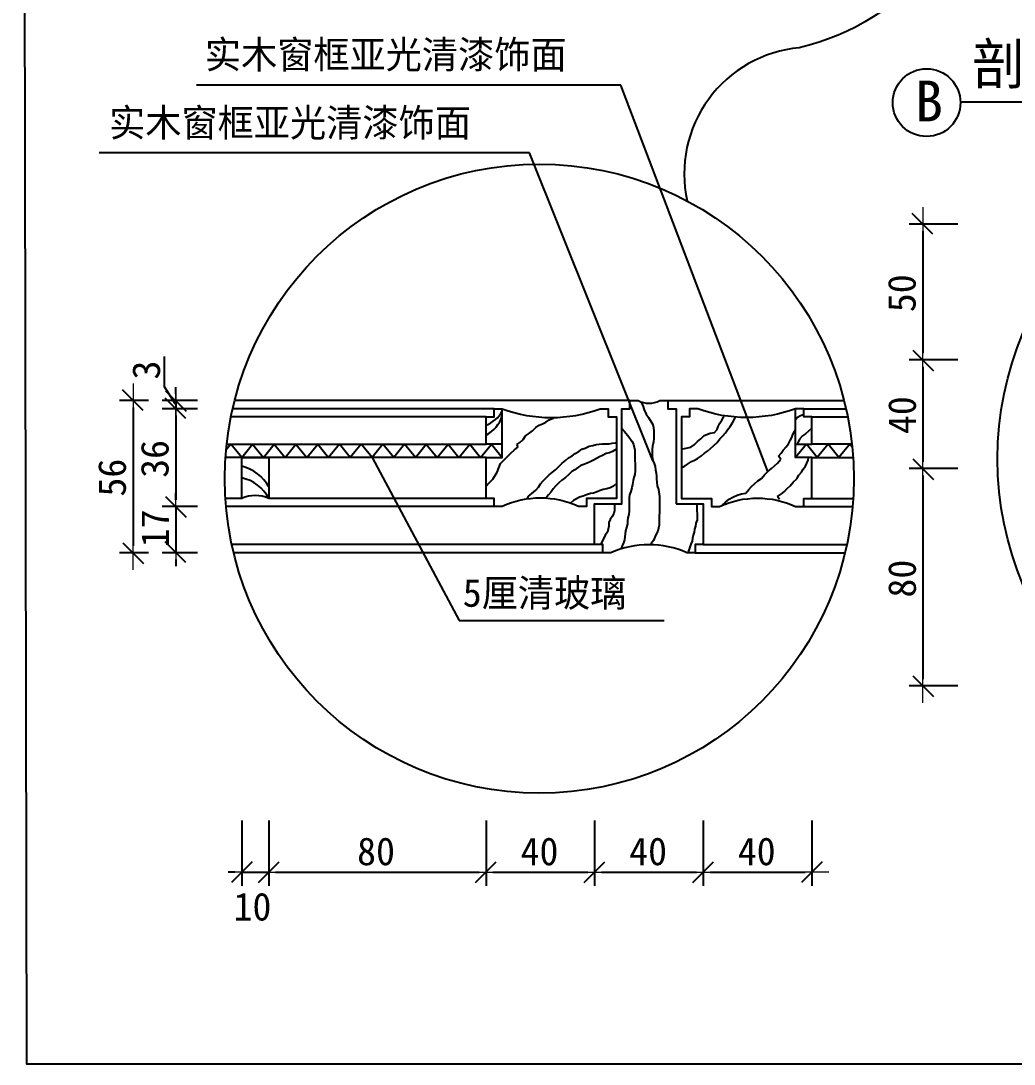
# Model space of a CAD drawing. Header units: metres. Extents: x 1401 to 5183, y 498 to 5304.
# Drawn here: x 1401 to 2864, y 498 to 2035 of the extents above; entities that cross this region are included whole.
import ezdxf

# ---------------------------------------------------------------- set-up
doc = ezdxf.new("R2010")
doc.units = ezdxf.units.M
for name, color, linetype in [('3', 3, 'Continuous'), ('4', 4, 'Continuous'), ('7', 7, 'Continuous'), ('BH', 3, 'Continuous'), ('DIM', 3, 'Continuous'), ('TEXT', 3, 'Continuous')]:
    doc.layers.add(name, color=color, linetype=linetype)
doc.dimstyles.get("Standard").update_dxf_attribs({"dimtxt": 2.5, "dimasz": 2.5, "dimexe": 1.25, "dimexo": 0.625, "dimtad": 1, "dimcen": 2.5, "dimazin": 3, "dimtfac": 1, "dimtmove": 0, "dimatfit": 3})

# ---------------------------------------------------------------- blocks, each defined once
blk = doc.blocks.new('_DOT')
at = {"color": 0, "linetype": 'ByBlock', "lineweight": 15}
blk.add_line((2.52, 0), (-1, 0), dxfattribs=at)
blk.add_lwpolyline([(-1.46, -1.49), (1.58, 1.55)])

msp = doc.modelspace()

# ---------------------------------------------------------------- linework, layer by layer
for p, q in [((1612.34, 1495.92), (1612.34, 1540.39)), ((1628.79, 1470.14), (1612.34, 1495.92))]:
    msp.add_line(p, q)
at = {"layer": '3'}
for p, q in [((2086.11, 1451.56), (1710.31, 1451.56)), ((2566.11, 1451.56), (2619.05, 1451.56)), ((1726.11, 1331.56), (1702.21, 1331.56)), ((2086.11, 1331.56), (1766.11, 1331.56)), ((2566.11, 1331.56), (2627.15, 1331.56)), ((2246.11, 1263.56), (1711.57, 1263.56)), ((2406.11, 1263.56), (2617.79, 1263.56))]:
    msp.add_line(p, q, dxfattribs=at)
msp.add_lwpolyline([(1400.77, 5303.89), (5183.42, 5302.64), (5183.42, 498.18), (1409.53, 498.18)], close=True, dxfattribs=at)
at = {"layer": '4'}
for p, q in [((2298.11, 1475.56), (1715.78, 1475.56)), ((2354.11, 1475.56), (2613.58, 1475.56)), ((2258.11, 1251.56), (1714.31, 1251.56)), ((2394.11, 1251.56), (2615.05, 1251.56))]:
    msp.add_line(p, q, dxfattribs=at)
for points in [[(2366.11, 1323.56), (2406.11, 1323.56), (2406.11, 1263.56), (2394.11, 1263.56), (2394.11, 1251.56), (2382.11, 1251.56, 0.21), (2270.11, 1251.56), (2258.11, 1251.56), (2258.11, 1263.56), (2246.11, 1263.56), (2246.11, 1323.56), (2286.11, 1323.56), (2286.11, 1463.56), (2298.11, 1463.56), (2298.11, 1475.56), (2310.11, 1475.56, 0.24), (2342.11, 1475.56), (2354.11, 1475.56), (2354.11, 1463.56), (2366.11, 1463.56)], [(1766.11, 1391.56), (1766.11, 1331.56, 0.2), (1726.11, 1331.56), (1726.11, 1391.56)]]:
    msp.add_lwpolyline(points, format="xyb", close=True, dxfattribs=at)
for points in [[(2110.11, 1411.56), (2086.11, 1411.56), (2086.11, 1451.56), (2098.11, 1451.56), (2098.11, 1463.56), (2110.11, 1463.56, 0.18), (2254.11, 1463.56), (2266.11, 1463.56), (2266.11, 1451.56), (2266.11, 1451.56), (2278.11, 1451.56), (2278.11, 1331.56), (2234.11, 1331.56), (2234.11, 1319.56), (2222.11, 1319.56, 0.22), (2110.11, 1319.56), (2098.11, 1319.56), (2098.11, 1331.56), (2086.11, 1331.56), (2086.11, 1391.56), (2110.11, 1391.56), (2110.11, 1463.56)], [(2542.11, 1411.56), (2566.11, 1411.56), (2566.11, 1451.56), (2554.11, 1451.56), (2554.11, 1463.56), (2542.11, 1463.56, -0.18), (2398.11, 1463.56), (2386.11, 1463.56), (2386.11, 1451.56), (2386.11, 1451.56), (2374.11, 1451.56), (2374.11, 1331.56), (2418.11, 1331.56), (2418.11, 1319.56), (2430.11, 1319.56, -0.22), (2542.11, 1319.56), (2554.11, 1319.56), (2554.11, 1331.56), (2566.11, 1331.56), (2566.11, 1391.56), (2542.11, 1391.56), (2542.11, 1463.56)]]:
    msp.add_lwpolyline(points, format="xyb", dxfattribs=at)
at = {"layer": '7'}
for p, q in [((2098.11, 1463.56), (1712.88, 1463.56)), ((2554.11, 1463.56), (2616.48, 1463.56)), ((1704.11, 1411.56), (2086.11, 1411.56)), ((2625.25, 1411.56), (2566.11, 1411.56)), ((2086.11, 1391.56), (1702.33, 1391.56)), ((2566.11, 1391.56), (2627.03, 1391.56)), ((2098.11, 1319.56), (1703.12, 1319.56)), ((2554.11, 1319.56), (2626.24, 1319.56))]:
    msp.add_line(p, q, dxfattribs=at)
at = {"layer": 'BH'}
for p, q in [((2314.78, 1472.78), (2317.34, 1468.31)), ((2317.34, 1468.31), (2319.25, 1461.92)), ((2319.25, 1461.92), (2321.81, 1455.53)), ((2174.19, 1444.04), (2179.31, 1447.23)), ((2179.31, 1447.23), (2183.78, 1449.15)), ((2183.78, 1449.15), (2185.7, 1449.79)), ((2321.81, 1455.53), (2325.64, 1450.43)), ((2325.64, 1450.43), (2332.03, 1440.21)), ((2430.44, 1442.12), (2433.64, 1446.59)), ((2433.64, 1446.59), (2436.2, 1451.06)), ((2436.2, 1451.06), (2437.47, 1452.34)), ((2448.98, 1442.76), (2451.53, 1447.23)), ((2451.53, 1447.23), (2453.45, 1451.7)), ((2453.45, 1451.7), (2453.45, 1452.34)), ((2545.14, 1450.43), (2541.94, 1447.23)), ((2549.61, 1452.98), (2545.14, 1450.43)), ((2554.08, 1454.9), (2549.61, 1452.98)), ((2148.63, 1426.8), (2154.38, 1431.27)), ((2154.38, 1431.27), (2159.5, 1435.74)), ((2159.5, 1435.74), (2164.61, 1439.57)), ((2164.61, 1439.57), (2169.08, 1441.48)), ((2169.08, 1441.48), (2174.19, 1444.04)), ((2286.02, 1434.46), (2289.86, 1429.99)), ((2289.86, 1429.99), (2294.33, 1424.88)), ((2332.03, 1440.21), (2332.67, 1435.74)), ((2332.67, 1435.74), (2333.31, 1430.63)), ((2333.31, 1430.63), (2333.31, 1419.77)), ((2422.78, 1428.71), (2426.61, 1433.18)), ((2426.61, 1433.18), (2427.89, 1437.65)), ((2427.89, 1437.65), (2430.44, 1442.12)), ((2438.75, 1428.07), (2441.95, 1432.54)), ((2441.95, 1432.54), (2445.78, 1437.65)), ((2445.78, 1437.65), (2448.98, 1442.76)), ((2538.11, 1425.52), (2540.66, 1429.99)), ((2540.66, 1429.99), (2541.94, 1432.54)), ((2561.11, 1430.63), (2556.64, 1426.8)), ((2565.59, 1434.46), (2561.11, 1430.63)), ((2131.38, 1410.83), (2135.85, 1414.03)), ((2135.85, 1414.03), (2140.96, 1418.5)), ((2140.96, 1418.5), (2144.16, 1423.6)), ((2144.16, 1423.6), (2148.63, 1426.8)), ((2294.33, 1424.88), (2298.17, 1420.41)), ((2298.17, 1420.41), (2300.72, 1415.94)), ((2300.72, 1415.94), (2303.28, 1411.47)), ((2332.67, 1414.66), (2331.4, 1408.28)), ((2333.31, 1419.77), (2332.67, 1414.66)), ((2392.74, 1410.19), (2397.85, 1415.3)), ((2397.85, 1415.3), (2402.33, 1419.13)), ((2402.33, 1419.13), (2407.44, 1424.24)), ((2407.44, 1424.24), (2416.39, 1427.44)), ((2416.39, 1427.44), (2422.78, 1428.71)), ((2421.5, 1409.55), (2426.61, 1414.03)), ((2426.61, 1414.03), (2430.44, 1419.13)), ((2430.44, 1419.13), (2434.92, 1423.6)), ((2434.92, 1423.6), (2438.75, 1428.07)), ((2531.72, 1412.11), (2534.27, 1416.58)), ((2534.27, 1416.58), (2536.83, 1421.05)), ((2536.83, 1421.05), (2538.11, 1425.52)), ((2545.78, 1414.66), (2544.5, 1410.83)), ((2548.33, 1419.13), (2545.78, 1414.66)), ((2552.17, 1423.6), (2548.33, 1419.13)), ((2556.64, 1426.8), (2552.17, 1423.6)), ((2122.76, 1398.06), (2127.88, 1403.17)), ((2127.88, 1403.17), (2133.63, 1407.64)), ((2133.63, 1407.64), (2131.38, 1410.83)), ((2217.65, 1397.42), (2222.76, 1400.61)), ((2222.76, 1400.61), (2227.23, 1403.81)), ((2227.23, 1403.81), (2232.35, 1405.72)), ((2232.35, 1405.72), (2238.1, 1408.28)), ((2238.1, 1408.28), (2243.21, 1409.55)), ((2243.21, 1409.55), (2248.32, 1410.83)), ((2248.32, 1410.83), (2252.79, 1411.47)), ((2252.79, 1411.47), (2257.91, 1412.11)), ((2257.91, 1412.11), (2267.49, 1412.11)), ((2268.13, 1398.7), (2263.02, 1397.42)), ((2267.49, 1412.11), (2271.97, 1412.75)), ((2272.6, 1400.61), (2268.13, 1398.7)), ((2271.97, 1412.75), (2276.44, 1413.39)), ((2278.36, 1403.81), (2272.6, 1400.61)), ((2276.44, 1413.39), (2277.72, 1413.39)), ((2303.28, 1411.47), (2304.56, 1407)), ((2304.56, 1407), (2305.2, 1402.53)), ((2305.2, 1402.53), (2305.2, 1387.84)), ((2331.4, 1408.28), (2330.76, 1403.81)), ((2330.76, 1403.81), (2330.76, 1393.59)), ((2374.21, 1403.81), (2378.68, 1405.08)), ((2378.68, 1405.08), (2387.63, 1407)), ((2387.63, 1407), (2392.74, 1410.19)), ((2408.08, 1398.06), (2412.55, 1401.25)), ((2412.55, 1401.25), (2417.03, 1405.08)), ((2417.03, 1405.08), (2421.5, 1409.55)), ((2520.86, 1398.06), (2524.05, 1402.53)), ((2524.05, 1402.53), (2528.52, 1407.64)), ((2528.52, 1407.64), (2531.72, 1412.11)), ((2107.43, 1382.73), (2111.9, 1387.2)), ((2111.9, 1387.2), (2118.29, 1393.59)), ((2118.29, 1393.59), (2122.76, 1398.06)), ((2193.36, 1378.26), (2198.48, 1383.37)), ((2198.48, 1383.37), (2202.95, 1387.2)), ((2202.95, 1387.2), (2207.42, 1391.04)), ((2207.42, 1391.04), (2213.17, 1394.23)), ((2213.17, 1394.23), (2217.65, 1397.42)), ((2234.9, 1383.37), (2230.43, 1381.46)), ((2239.38, 1385.29), (2234.9, 1383.37)), ((2244.49, 1387.84), (2239.38, 1385.29)), ((2253.43, 1392.95), (2244.49, 1387.84)), ((2257.91, 1394.87), (2253.43, 1392.95)), ((2263.02, 1397.42), (2257.91, 1394.87)), ((2305.2, 1387.84), (2305.83, 1382.1)), ((2330.76, 1393.59), (2332.03, 1387.2)), ((2332.03, 1387.2), (2333.95, 1382.73)), ((2383.16, 1382.1), (2388.91, 1385.93)), ((2388.91, 1385.93), (2393.38, 1387.84)), ((2393.38, 1387.84), (2397.85, 1390.4)), ((2397.85, 1390.4), (2403.61, 1394.23)), ((2403.61, 1394.23), (2408.08, 1398.06)), ((2510.96, 1379.54), (2515.44, 1383.37)), ((2515.44, 1383.37), (2520.55, 1389.12)), ((2517.02, 1393.59), (2520.86, 1398.06)), ((2520.55, 1389.12), (2517.02, 1393.59)), ((2556.64, 1378.9), (2558.56, 1383.37)), ((2558.56, 1383.37), (2560.47, 1387.84)), ((2560.47, 1387.84), (2561.11, 1391.67)), ((2095.93, 1359.74), (2102.32, 1369.96)), ((2102.32, 1369.96), (2104.87, 1376.35)), ((2104.87, 1376.35), (2107.43, 1382.73)), ((2179.31, 1366.13), (2183.78, 1369.96)), ((2183.78, 1369.96), (2188.25, 1373.79)), ((2188.25, 1373.79), (2193.36, 1378.26)), ((2212.54, 1371.24), (2207.42, 1366.13)), ((2217.01, 1373.79), (2212.54, 1371.24)), ((2221.48, 1376.99), (2217.01, 1373.79)), ((2225.96, 1380.18), (2221.48, 1376.99)), ((2230.43, 1381.46), (2225.96, 1380.18)), ((2305.83, 1371.88), (2305.2, 1366.77)), ((2305.83, 1382.1), (2305.83, 1371.88)), ((2333.95, 1382.73), (2335.23, 1378.26)), ((2335.23, 1378.26), (2335.87, 1373.79)), ((2335.87, 1373.79), (2336.51, 1368.68)), ((2336.51, 1368.68), (2337.15, 1364.21)), ((2373.57, 1376.99), (2378.04, 1378.26)), ((2378.04, 1378.26), (2383.16, 1382.1)), ((2496.26, 1366.13), (2501.38, 1371.24)), ((2501.38, 1371.24), (2506.49, 1375.71)), ((2506.49, 1375.71), (2510.96, 1379.54)), ((2547.06, 1365.49), (2550.89, 1369.96)), ((2550.89, 1369.96), (2553.45, 1374.43)), ((2553.45, 1374.43), (2556.64, 1378.9)), ((2086.98, 1350.17), (2090.81, 1354.64)), ((2090.81, 1354.64), (2095.93, 1359.74)), ((2163.33, 1348.25), (2166.53, 1352.72)), ((2166.53, 1352.72), (2170.36, 1357.19)), ((2170.36, 1357.19), (2174.83, 1361.66)), ((2174.83, 1361.66), (2179.31, 1366.13)), ((2193.36, 1354.64), (2188.89, 1350.17)), ((2197.84, 1358.47), (2193.36, 1354.64)), ((2202.95, 1362.3), (2197.84, 1358.47)), ((2207.42, 1366.13), (2202.95, 1362.3)), ((2278.36, 1353.36), (2273.88, 1349.53)), ((2302.64, 1357.83), (2302, 1352.08)), ((2303.92, 1362.3), (2302.64, 1357.83)), ((2305.2, 1366.77), (2303.92, 1362.3)), ((2337.15, 1364.21), (2337.15, 1359.74)), ((2337.15, 1359.74), (2337.79, 1355.27)), ((2337.79, 1355.27), (2338.42, 1350.17)), ((2477.09, 1348.89), (2482.21, 1353.36)), ((2482.21, 1353.36), (2486.68, 1357.19)), ((2486.68, 1357.19), (2491.79, 1361.02)), ((2491.79, 1361.02), (2496.26, 1366.13)), ((2534.27, 1350.17), (2538.75, 1355.27)), ((2538.75, 1355.27), (2543.86, 1360.38)), ((2543.86, 1360.38), (2547.06, 1365.49)), ((2148.63, 1334.84), (2153.75, 1338.67)), ((2153.75, 1338.67), (2159.5, 1343.78)), ((2159.5, 1343.78), (2163.33, 1348.25)), ((2181.86, 1341.22), (2178.03, 1336.75)), ((2185.06, 1345.69), (2181.86, 1341.22)), ((2188.89, 1350.17), (2185.06, 1345.69)), ((2240.01, 1338.67), (2234.26, 1336.75)), ((2244.49, 1339.31), (2240.01, 1338.67)), ((2249.6, 1341.22), (2244.49, 1339.31)), ((2254.07, 1343.14), (2249.6, 1341.22)), ((2258.55, 1344.42), (2254.07, 1343.14)), ((2264.3, 1345.69), (2258.55, 1344.42)), ((2268.77, 1346.97), (2264.3, 1345.69)), ((2273.88, 1349.53), (2268.77, 1346.97)), ((2299.44, 1341.86), (2297.53, 1336.75)), ((2300.72, 1346.97), (2299.44, 1341.86)), ((2302, 1352.08), (2300.72, 1346.97)), ((2338.42, 1350.17), (2340.34, 1344.42)), ((2340.34, 1344.42), (2341.62, 1334.2)), ((2456.01, 1336.12), (2462.4, 1338.03)), ((2462.4, 1338.03), (2468.79, 1339.31)), ((2468.79, 1339.31), (2473.26, 1344.42)), ((2473.26, 1344.42), (2477.09, 1348.89)), ((2515.74, 1334.2), (2521.49, 1338.03)), ((2521.49, 1338.03), (2525.97, 1341.86)), ((2525.97, 1341.86), (2529.8, 1346.33)), ((2529.8, 1346.33), (2534.27, 1350.17)), ((2146.72, 1330.37), (2148.63, 1334.84)), ((2174.83, 1332.28), (2174.19, 1331.01)), ((2178.03, 1336.75), (2174.83, 1332.28)), ((2215.09, 1328.45), (2210.62, 1324.62)), ((2219.57, 1331.01), (2215.09, 1328.45)), ((2224.04, 1333.56), (2219.57, 1331.01)), ((2229.15, 1334.84), (2224.04, 1333.56)), ((2234.26, 1336.75), (2229.15, 1334.84)), ((2275.16, 1322.71), (2275.16, 1313.76)), ((2297.53, 1336.75), (2296.89, 1332.28)), ((2296.89, 1332.28), (2296.89, 1313.13)), ((2341.62, 1334.2), (2341.62, 1310.57)), ((2396.58, 1323.34), (2396.58, 1313.76)), ((2434.28, 1322.07), (2438.75, 1325.9)), ((2438.75, 1325.9), (2444.5, 1330.37)), ((2444.5, 1330.37), (2449.62, 1333.56)), ((2449.62, 1333.56), (2456.01, 1336.12)), ((2518.63, 1329.73), (2515.74, 1334.2)), ((2274.52, 1309.29), (2271.97, 1304.82)), ((2275.16, 1313.76), (2274.52, 1309.29)), ((2296.25, 1308.02), (2294.97, 1302.91)), ((2296.89, 1313.13), (2296.25, 1308.02)), ((2341.62, 1310.57), (2340.98, 1305.46)), ((2396.58, 1313.76), (2397.22, 1308.66)), ((2397.22, 1308.66), (2397.22, 1299.72)), ((2268.77, 1300.35), (2266.85, 1295.88)), ((2266.85, 1295.88), (2266.85, 1290.78)), ((2271.97, 1304.82), (2268.77, 1300.35)), ((2294.33, 1293.97), (2293.05, 1288.86)), ((2294.97, 1302.91), (2294.33, 1298.44)), ((2294.33, 1298.44), (2294.33, 1293.97)), ((2340.98, 1292.05), (2340.34, 1287.58)), ((2340.98, 1305.46), (2340.98, 1292.05)), ((2395.3, 1295.25), (2394.66, 1290.78)), ((2397.22, 1299.72), (2395.3, 1295.25)), ((2261.74, 1277.36), (2259.82, 1272.89)), ((2264.94, 1281.83), (2261.74, 1277.36)), ((2266.21, 1286.31), (2264.94, 1281.83)), ((2266.85, 1290.78), (2266.21, 1286.31)), ((2291.14, 1279.28), (2290.5, 1274.81)), ((2291.78, 1283.75), (2291.14, 1279.28)), ((2293.05, 1288.86), (2291.78, 1283.75)), ((2336.51, 1278.64), (2334.59, 1274.17)), ((2339.06, 1283.11), (2336.51, 1278.64)), ((2340.34, 1287.58), (2339.06, 1283.11)), ((2391.46, 1277.36), (2390.19, 1272.89)), ((2392.74, 1281.83), (2391.46, 1277.36)), ((2393.38, 1286.31), (2392.74, 1281.83)), ((2394.66, 1290.78), (2393.38, 1286.31)), ((2257.27, 1268.42), (2255.35, 1263.95)), ((2259.82, 1272.89), (2257.27, 1268.42)), ((2286.66, 1261.4), (2285.39, 1257.57)), ((2288.58, 1265.87), (2286.66, 1261.4)), ((2289.86, 1270.34), (2288.58, 1265.87)), ((2290.5, 1274.81), (2289.86, 1270.34)), ((2329.48, 1265.23), (2328.84, 1263.95)), ((2332.67, 1269.7), (2329.48, 1265.23)), ((2334.59, 1274.17), (2332.67, 1269.7)), ((2387.63, 1263.95), (2385.07, 1255.01)), ((2389.55, 1268.42), (2387.63, 1263.95)), ((2390.19, 1272.89), (2389.55, 1268.42)), ((2385.07, 1255.01), (2383.8, 1252.46))]:
    msp.add_line(p, q, dxfattribs=at)
for points in [[(1726.11, 1391.56), (1710.11, 1411.56), (1703.24, 1402.98)], [(1726.11, 1391.56), (1742.11, 1411.56), (1758.11, 1391.56), (1774.11, 1411.56), (1790.11, 1391.56), (1806.11, 1411.56), (1822.11, 1391.56), (1838.11, 1411.56), (1854.11, 1391.56)], [(1982.11, 1391.56), (1966.11, 1411.56), (1950.11, 1391.56), (1934.11, 1411.56), (1918.11, 1391.56), (1902.11, 1411.56), (1886.11, 1391.56), (1870.11, 1411.56), (1854.11, 1391.56)], [(1982.11, 1391.56), (1998.11, 1411.56), (2014.11, 1391.56), (2030.11, 1411.56), (2046.11, 1391.56), (2062.11, 1411.56), (2078.11, 1391.56), (2094.11, 1411.56), (2110.11, 1391.56)], [(2625.73, 1407.03), (2622.11, 1411.56), (2606.11, 1391.56), (2590.11, 1411.56), (2574.11, 1391.56), (2558.11, 1411.56), (2542.11, 1391.56)]]:
    msp.add_lwpolyline(points, dxfattribs=at)
for centre, radius, start, end in [((2061.72, 1469.39), 51.09, 298.51, 341.27), ((2069.52, 1483.38), 46.94, 290.73, 329.84), ((1708.86, 1315.23), 66.28, 30.11, 74.82), ((1714.98, 1305.06), 57.59, 27.4, 78.86)]:
    msp.add_arc(centre, radius, start, end, dxfattribs=at)
at = {"layer": 'DIM'}
for p, q in [((2781.43, 1735.38), (2709.63, 1735.38)), ((2729.63, 1725.38), (2729.63, 1545.38)), ((2781.43, 1535.38), (2709.63, 1535.38)), ((2781.43, 1535.38), (2709.63, 1535.38)), ((2729.63, 1525.38), (2729.63, 1385.38)), ((1628.85, 1485.56), (1628.85, 1495.56)), ((1588.85, 1475.56), (1546.07, 1475.56)), ((1661.05, 1475.56), (1608.85, 1475.56)), ((1628.85, 1475.56), (1628.85, 1463.56)), ((1566.07, 1465.56), (1566.07, 1261.56)), ((1661.05, 1463.56), (1608.85, 1463.56)), ((1661.05, 1463.56), (1608.85, 1463.56)), ((1628.85, 1453.56), (1628.85, 1329.56)), ((1628.85, 1453.56), (1628.85, 1443.56)), ((2781.43, 1375.38), (2709.63, 1375.38)), ((2781.43, 1375.38), (2709.63, 1375.38)), ((2729.63, 1365.38), (2729.63, 1065.38)), ((1628.85, 1329.56), (1628.85, 1339.56)), ((1661.05, 1319.56), (1608.85, 1319.56)), ((1661.05, 1319.56), (1608.85, 1319.56)), ((1628.85, 1319.56), (1628.85, 1251.56)), ((1588.85, 1251.56), (1546.07, 1251.56)), ((1661.05, 1251.56), (1608.85, 1251.56)), ((1628.85, 1241.56), (1628.85, 1231.56)), ((2781.43, 1055.38), (2709.63, 1055.38)), ((1726.11, 856.88), (1726.11, 760.94)), ((1766.11, 856.88), (1766.11, 760.94)), ((1766.11, 856.88), (1766.11, 760.94)), ((2086.11, 856.88), (2086.11, 760.94)), ((2086.11, 856.88), (2086.11, 760.94)), ((2246.11, 856.88), (2246.11, 760.94)), ((2246.11, 856.88), (2246.11, 760.94)), ((2406.11, 856.88), (2406.11, 760.94)), ((2406.11, 856.88), (2406.11, 760.94)), ((2566.11, 856.88), (2566.11, 760.94)), ((1716.11, 780.94), (1706.11, 780.94)), ((1726.11, 780.94), (1766.11, 780.94)), ((1776.11, 780.94), (2076.11, 780.94)), ((1776.11, 780.94), (1786.11, 780.94)), ((2096.11, 780.94), (2236.11, 780.94)), ((2256.11, 780.94), (2396.11, 780.94)), ((2416.11, 780.94), (2556.11, 780.94))]:
    msp.add_line(p, q, dxfattribs=at)
msp.add_lwpolyline([(2817.7, 2334.74, -0.35), (2547.68, 1995.37, 0.45), (2382.25, 1769.74, 1.91)], format="xyb", dxfattribs=at)
for centre, radius in [((3315.18, 1389.64), 475.5), ((2164.68, 1360.61), 463.38)]:
    msp.add_circle(centre, radius, dxfattribs=at)
at = {"layer": 'TEXT'}
msp.add_line((2785.57, 1915.61), (3062.38, 1915.61), dxfattribs=at)
msp.add_circle((2735.12, 1914.45), 49.85, dxfattribs=at)

# ---------------------------------------------------------------- block references
at = {"layer": 'DIM', "xscale": 10, "yscale": 10, "zscale": 10}
for p, rotation in [((2729.63, 1735.38), 90), ((2729.63, 1535.38), 270), ((1566.07, 1475.56), 90), ((1628.85, 1463.56), 90), ((1628.85, 1463.56), 90), ((1628.85, 1475.56), 270), ((2729.63, 1375.38), 270), ((1628.85, 1319.56), 270), ((1628.85, 1319.56), 270), ((1628.85, 1251.56), 90), ((1566.07, 1251.56), 270), ((2729.63, 1055.38), 270), ((1766.11, 780.94), 180), ((2086.11, 780.94), 180), ((2246.11, 780.94), 180), ((2406.11, 780.94), 180)]:
    msp.add_blockref('_DOT', p, dxfattribs=dict(at, rotation=rotation))
for p in [(1726.11, 780.94), (2566.11, 780.94)]:
    msp.add_blockref('_DOT', p, dxfattribs=at)

# ---------------------------------------------------------------- texts
for s, p in [('50', (2719.05, 1605.79)), ('3 ', (1605.83, 1506.68)), ('40', (2719.4, 1426.25)), ('36', (1618.38, 1361.74)), ('56', (1555.49, 1334.2)), ('17', (1618.85, 1259.34)), ('80', (2719.4, 1185.44))]:
    msp.add_text(s, height=41, rotation=90).set_placement(p)
for s, p in [('80', (1896.17, 791.18)), ('40', (2136.97, 791.18)), ('40', (2296.97, 791.18)), ('40', (2456.97, 791.18)), ('10', (1714.08, 709.73))]:
    msp.add_text(s, height=41).set_placement(p)
at = {"layer": 'TEXT'}
for s, height, p in [('实木窗框亚光清漆饰面', 41, (1671.9, 1964.77)), ('剖面图', 60, (2801.98, 1941.51)), ('B', 60, (2718.41, 1886.87)), ('实木窗框亚光清漆饰面', 41, (1530.86, 1864.39)), ('5厘清玻璃', 41, (2051.83, 1171.88))]:
    msp.add_text(s, height=height, dxfattribs=at).set_placement(p)

# ---------------------------------------------------------------- leaders
at = {"layer": 'DIM'}
for points in [[(2501.38, 1371.24), (2284.67, 1940.38), (1659.53, 1940.39)], [(2332.03, 1387.2), (2149.99, 1840.37), (1516.13, 1840.37)], [(1918.11, 1391.56), (2046.31, 1151.49), (2348.68, 1151.49)]]:
    msp.add_leader(points, dimstyle='Standard', dxfattribs=at)

doc.saveas('drawing.dxf')
